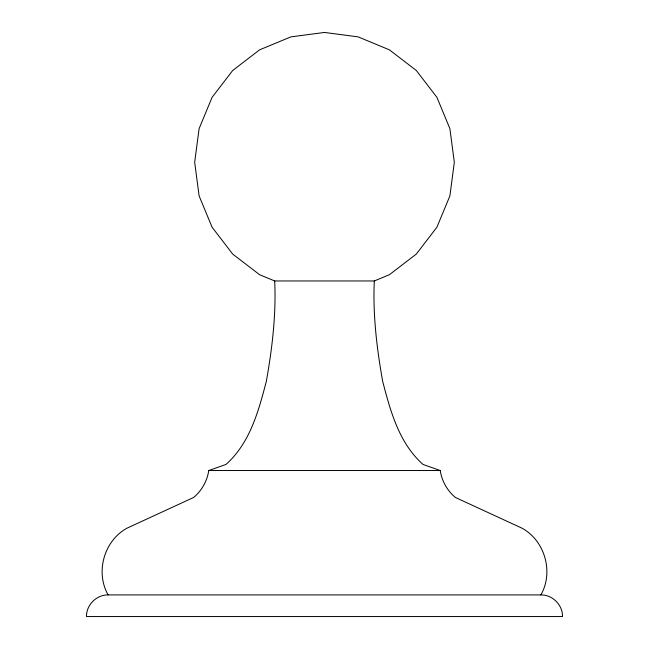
<?xml version="1.0" encoding="UTF-8"?>
<svg xmlns="http://www.w3.org/2000/svg" width="649" height="649" viewBox="0 0 649 649"><rect width="100%" height="100%" fill="white"/><g stroke="black" fill="none" stroke-linecap="round" stroke-linejoin="round"><path stroke-width="0.97" d="M374.303 280.96L274.697 280.96L259.592 274.705L232.699 254.075L212.069 227.182L199.097 195.876L194.676 162.274L199.097 128.672L212.069 97.358L232.699 70.473L259.592 49.843L290.898 36.871L324.5 32.45L358.102 36.871L389.408 49.843L416.301 70.473L436.931 97.358L449.903 128.672L454.324 162.274L449.903 195.876L436.931 227.182L416.301 254.075L389.408 274.705L374.303 280.96C372.769 314.603 376.777 348.229 382.667 381.312C390.447 411.215 399.07 443.162 423.034 464.449L440.241 470.525C441.782 480.966 447.266 490.725 455.379 497.467L522.072 528.213C544.982 540.779 553.848 572.231 540.877 594.914L108.123 594.914C96.563 594.671 86.244 604.982 86.487 616.55L562.513 616.55C562.756 604.982 552.437 594.671 540.877 594.914M274.697 280.96C276.231 314.603 272.223 348.229 266.333 381.312C258.553 411.215 249.93 443.162 225.966 464.449L208.759 470.525C207.218 480.966 201.734 490.725 193.621 497.467L126.928 528.213C104.018 540.779 95.152 572.231 108.123 594.914M208.759 470.525L440.241 470.525"/></g></svg>
